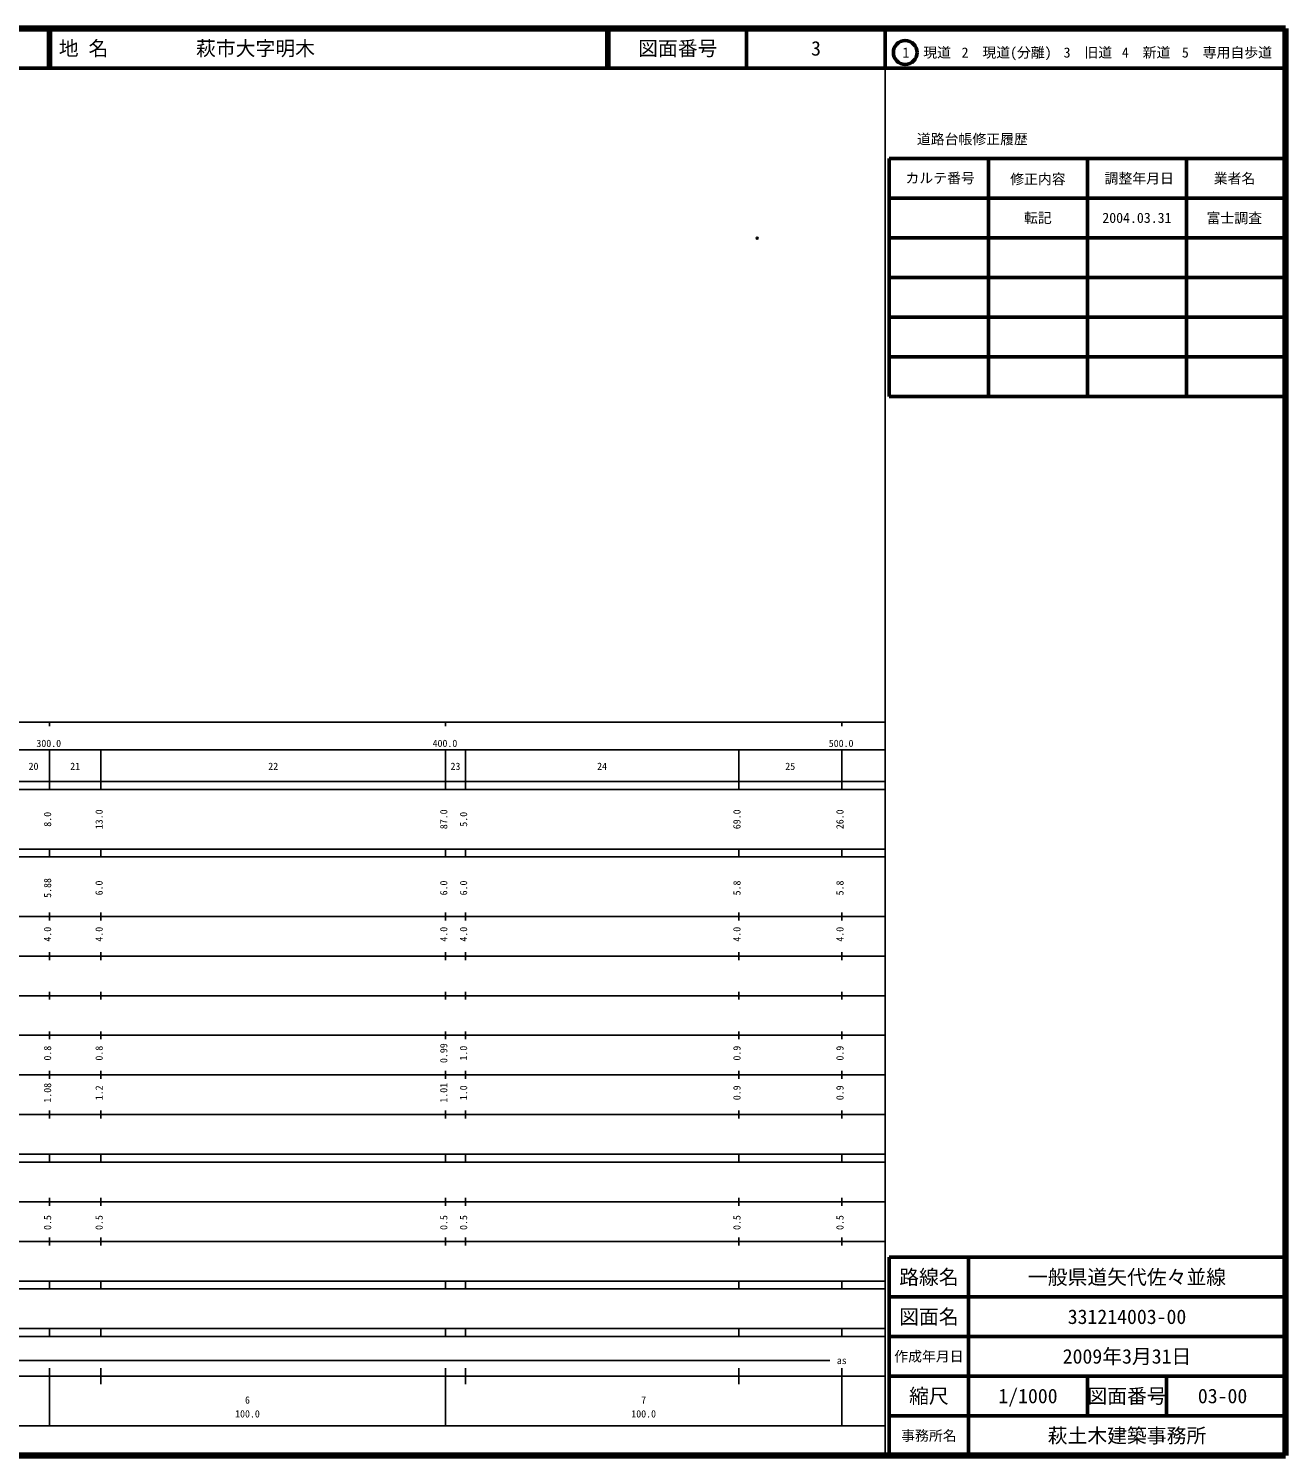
# Model space of a CAD drawing. Units: millimetres on the paper. Extents: x 40 to 680, y 20 to 380.
# Drawn here: x 362.7 to 680, y 20 to 380 of the extents above; entities that cross this region are included whole.
import ezdxf
from ezdxf.enums import TextEntityAlignment as Align

# ---------------------------------------------------------------- set-up
doc = ezdxf.new("R2010")
doc.units = ezdxf.units.MM
doc.header["$PDMODE"] = 32
doc.header["$PDSIZE"] = 0.5
doc.layers.add('M-OTRS', color=6, linetype='Continuous')
doc.layers.add('M-TTL-TXT', color=7, linetype='Continuous')
for name, color, linetype, lineweight in [('M-TTL', 2, 'Continuous', 140), ('M-TTL-BAND', 7, 'Continuous', 25), ('M-TTL-FRAM', 2, 'Continuous', 50), ('M-TTL-LINE', 7, 'Continuous', 50)]:
    doc.layers.add(name, color=color, linetype=linetype, lineweight=lineweight)
doc.styles.add('ＭＳ ゴシック', font='')
doc.styles.get('ＭＳ ゴシック').set_extended_font_data('MS Gothic')

msp = doc.modelspace()

# ---------------------------------------------------------------- linework, layer by layer
at = {"layer": 'M-OTRS'}
msp.add_point((546.678, 327.09), dxfattribs=at)
at = {"layer": 'M-TTL'}
for p, q in [((680, 380), (40, 380)), ((680, 20), (680, 380)), ((40, 20), (680, 20))]:
    msp.add_line(p, q, dxfattribs=at)
at = {"layer": 'M-TTL-BAND'}
for p, q in [((579, 20), (579, 370)), ((40, 205), (579, 205)), ((368, 205), (368, 204)), ((468, 205), (468, 204)), ((568, 205), (568, 204)), ((68, 198), (579, 198)), ((368, 188), (368, 198)), ((381, 188), (381, 198)), ((468, 188), (468, 198)), ((473, 188), (473, 198)), ((542, 188), (542, 198)), ((568, 188), (568, 198)), ((40, 190), (579, 190)), ((40, 188), (579, 188)), ((40, 173), (579, 173)), ((368, 171), (368, 173)), ((381, 171), (381, 173)), ((468, 171), (468, 173)), ((473, 171), (473, 173)), ((542, 171), (542, 173)), ((568, 171), (568, 173)), ((40, 171), (579, 171)), ((40, 156), (579, 156)), ((368, 155), (368, 157)), ((381, 155), (381, 157)), ((468, 155), (468, 157)), ((473, 155), (473, 157)), ((542, 155), (542, 157)), ((568, 155), (568, 157)), ((46, 146), (579, 146)), ((368, 145), (368, 147)), ((381, 145), (381, 147)), ((468, 145), (468, 147)), ((473, 145), (473, 147)), ((542, 145), (542, 147)), ((568, 145), (568, 147)), ((368, 135), (368, 137)), ((381, 135), (381, 137)), ((468, 135), (468, 137)), ((473, 135), (473, 137)), ((542, 135), (542, 137)), ((568, 135), (568, 137)), ((52, 136), (579, 136)), ((46, 126), (579, 126)), ((368, 125), (368, 127)), ((381, 125), (381, 127)), ((468, 125), (468, 127)), ((473, 125), (473, 127)), ((542, 125), (542, 127)), ((568, 125), (568, 127)), ((52, 116), (579, 116)), ((368, 115), (368, 117)), ((381, 115), (381, 117)), ((468, 115), (468, 117)), ((473, 115), (473, 117)), ((542, 115), (542, 117)), ((568, 115), (568, 117)), ((46, 106), (579, 106)), ((368, 105), (368, 107)), ((381, 105), (381, 107)), ((468, 105), (468, 107)), ((473, 105), (473, 107)), ((542, 105), (542, 107)), ((568, 105), (568, 107)), ((40, 96), (579, 96)), ((40, 94), (579, 94)), ((368, 94), (368, 96)), ((381, 94), (381, 96)), ((468, 94), (468, 96)), ((473, 94), (473, 96)), ((542, 94), (542, 96)), ((568, 94), (568, 96)), ((49, 84), (579, 84)), ((368, 83), (368, 85)), ((381, 83), (381, 85)), ((468, 83), (468, 85)), ((473, 83), (473, 85)), ((542, 83), (542, 85)), ((568, 83), (568, 85)), ((40, 74), (579, 74)), ((368, 73), (368, 75)), ((381, 73), (381, 75)), ((468, 73), (468, 75)), ((473, 73), (473, 75)), ((542, 73), (542, 75)), ((568, 73), (568, 75)), ((40, 64), (579, 64)), ((40, 62), (579, 62)), ((368, 62), (368, 64)), ((381, 62), (381, 64)), ((468, 62), (468, 64)), ((473, 62), (473, 64)), ((542, 62), (542, 64)), ((568, 62), (568, 64)), ((40, 52), (579, 52)), ((368, 50), (368, 52)), ((381, 50), (381, 52)), ((468, 50), (468, 52)), ((473, 50), (473, 52)), ((542, 50), (542, 52)), ((568, 50), (568, 52)), ((40, 50), (579, 50)), ((71, 44), (565, 44)), ((40, 40), (579, 40)), ((368, 27.5), (368, 42)), ((381, 38), (381, 42)), ((468, 27.5), (468, 42)), ((473, 38), (473, 42)), ((542, 38), (542, 42)), ((568, 27.5), (568, 42)), ((68, 27.5), (579, 27.5))]:
    msp.add_line(p, q, dxfattribs=at)
at = {"layer": 'M-TTL-FRAM'}
for p, q in [((580, 347.197), (580, 287.197)), ((580, 347.197), (680, 347.197)), ((580, 287.197), (680, 287.197)), ((680, 70), (580, 70)), ((580, 70), (580, 20))]:
    msp.add_line(p, q, dxfattribs=at)
at = {"layer": 'M-TTL-LINE'}
for p, q in [((367.75, 380), (367.75, 370)), ((368.25, 380), (368.25, 370)), ((508.747, 380), (508.747, 370)), ((509.247, 380), (509.247, 370)), ((543.997, 380), (543.997, 370)), ((579, 380), (579, 370)), ((40, 370), (680, 370)), ((605, 347.197), (605, 287.197)), ((630, 347.197), (630, 287.197)), ((655, 347.197), (655, 287.197)), ((580, 337.197), (680, 337.197)), ((580, 327.197), (680, 327.197)), ((580, 317.197), (680, 317.197)), ((580, 307.197), (680, 307.197)), ((580, 297.197), (680, 297.197)), ((600, 70), (600, 20)), ((680, 60), (580, 60)), ((680, 50), (580, 50)), ((680, 40), (580, 40)), ((630, 40), (630, 30)), ((650, 40), (650, 30)), ((680, 30), (580, 30))]:
    msp.add_line(p, q, dxfattribs=at)
msp.add_circle((584.031, 373.958), 3, dxfattribs=at)

# ---------------------------------------------------------------- texts
at = {"layer": 'M-TTL-BAND', "style": 'ＭＳ ゴシック'}
for s, p in [('300.0', (367.844, 198.195)), ('400.0', (467.844, 198.195)), ('500.0', (567.844, 198.195)), ('20', (364, 192.405)), ('21', (374.5, 192.405)), ('22', (424.5, 192.405)), ('23', (470.5, 192.405)), ('24', (507.5, 192.405)), ('25', (555, 192.405)), ('as', (568, 42.5)), ('6', (418, 32.523)), ('7', (518, 32.523)), ('100.0', (418, 29.033)), ('100.0', (518, 29.033))]:
    msp.add_text(s, height=1.833, dxfattribs=at).set_placement(p, align=Align.BOTTOM_CENTER)
for s, p in [('8.0', (369, 180.5)), ('13.0', (382, 180.5)), ('87.0', (469, 180.5)), ('5.0', (474, 180.5)), ('69.0', (543, 180.5)), ('26.0', (569, 180.5)), ('5.88', (369, 163.174)), ('6.0', (382, 163.174)), ('6.0', (469, 163.174)), ('6.0', (474, 163.174)), ('5.8', (543, 163.174)), ('5.8', (569, 163.174)), ('4.0', (369, 151.5)), ('4.0', (382, 151.5)), ('4.0', (469, 151.5)), ('4.0', (474, 151.5)), ('4.0', (543, 151.5)), ('4.0', (569, 151.5)), ('0.8', (369, 121.5)), ('0.8', (382, 121.5)), ('0.99', (469, 121.5)), ('1.0', (474, 121.5)), ('0.9', (543, 121.5)), ('0.9', (569, 121.5)), ('1.08', (369, 111.5)), ('1.2', (382, 111.5)), ('1.01', (469, 111.5)), ('1.0', (474, 111.5)), ('0.9', (543, 111.5)), ('0.9', (569, 111.5)), ('0.5', (369, 78.764)), ('0.5', (382, 78.764)), ('0.5', (469, 78.764)), ('0.5', (474, 78.764)), ('0.5', (543, 78.764)), ('0.5', (569, 78.764))]:
    msp.add_text(s, height=1.833, rotation=90, dxfattribs=at).set_placement(p, align=Align.BOTTOM_CENTER)
at = {"layer": 'M-TTL-TXT', "style": 'ＭＳ ゴシック'}
for s, p in [('地 名', (370.38, 375)), ('萩市大字明木', (405.024, 375))]:
    msp.add_text(s, height=3.666, dxfattribs=at).set_placement(p, align=Align.MIDDLE_LEFT)
for s, height, p in [('図面番号', 3.666, (526.622, 375)), ('3', 3.666, (561.497, 375)), ('1\u3000現道', 2.566, (589.448, 373.958)), ('2\u3000現道(分離)', 2.566, (609.619, 373.958)), ('3\u3000旧道', 2.566, (630.121, 373.958)), ('4\u3000新道', 2.566, (644.824, 373.958)), ('5\u3000専用自歩道', 2.566, (665.228, 373.958)), ('道路台帳修正履歴', 2.566, (600.968, 352.113)), ('カルテ番号', 2.566, (592.839, 342.277)), ('修正内容', 2.566, (617.509, 342.023)), ('調整年月日', 2.566, (643.089, 342.197)), ('業者名', 2.566, (667.134, 342.197)), ('転記', 2.566, (617.5, 332.245)), ('2004.03.31', 2.566, (642.5, 332.245)), ('富士調査', 2.566, (667.077, 332.189)), ('路線名', 3.666, (590, 65)), ('路線名', 3.666, (590, 65)), ('一般県道矢代佐々並線', 3.666, (640, 65)), ('図面名', 3.666, (590, 55)), ('図面名', 3.666, (590, 55)), ('331214003-00', 3.666, (640, 55)), ('2009年3月31日', 3.666, (640, 45)), ('作成年月日', 2.566, (590, 45)), ('作成年月日', 2.566, (590, 45)), ('縮尺', 3.666, (590, 35)), ('縮尺', 3.666, (590, 35)), ('1/1000', 3.666, (615, 35)), ('図面番号', 3.666, (640, 35)), ('図面番号', 3.666, (640, 35)), ('03-00', 3.666, (664.125, 35)), ('事務所名', 2.566, (590, 25)), ('事務所名', 2.566, (590, 25)), ('萩土木建築事務所', 3.666, (640, 25))]:
    msp.add_text(s, height=height, dxfattribs=at).set_placement(p, align=Align.MIDDLE_CENTER)

doc.saveas('drawing.dxf')
